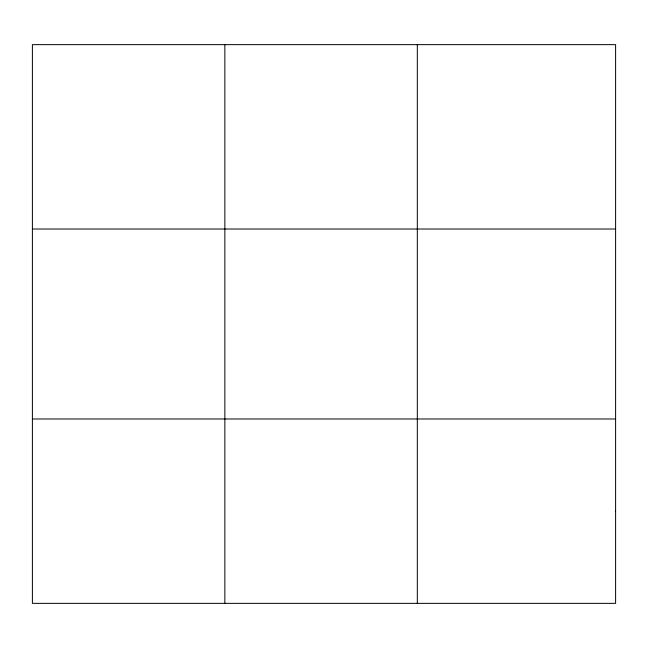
<?xml version="1.0" encoding="UTF-8"?>
<svg xmlns="http://www.w3.org/2000/svg" width="648" height="648" viewBox="0 0 648 648"><rect width="100%" height="100%" fill="white"/><g stroke="black" fill="none" stroke-linecap="round" stroke-linejoin="round"><path stroke-width="0.97" d="M224.856 44.639L224.856 603.361M417.312 44.639L417.312 603.361M32.4 229.019L615.6 229.019M32.4 418.981L615.6 418.981M615.6 511.167L615.6 603.361L32.4 603.361L32.4 44.639L615.6 44.639L615.6 511.167"/></g></svg>
